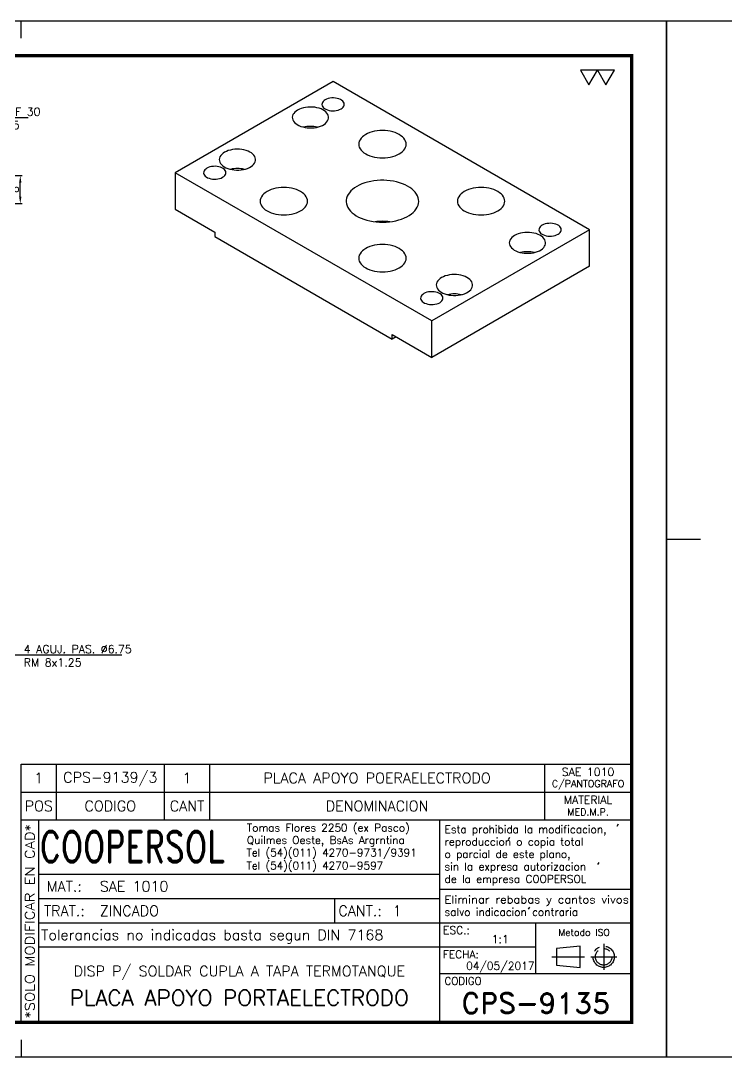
# Model space of a CAD drawing. Extents: x -13768 to 18086, y -10615 to 1188.
# Drawn here: x 2754.8 to 2957.1, y 891 to 1188 of the extents above; entities that cross this region are included whole.
import ezdxf
from ezdxf import colors
from ezdxf.entities.mleader import LeaderData, LeaderLine
from ezdxf.enums import TextEntityAlignment as Align
from ezdxf.math import Vec2, Vec3

# ---------------------------------------------------------------- set-up
doc = ezdxf.new("R2010")
doc.units = 0
doc.header["$LTSCALE"] = 7.5
doc.header["$MEASUREMENT"] = 0
doc.linetypes.add('CENTER', pattern=[2, 1.25, -0.25, 0.25, -0.25])
doc.layers.get('0').update_dxf_attribs({"linetype": 'CONTINUOUS'})
doc.layers.get('DEFPOINTS').update_dxf_attribs({"linetype": 'CONTINUOUS'})
for name, color, linetype in [('1', 1, 'CENTER'), ('CO', 3, 'CONTINUOUS'), ('FI', 1, 'CONTINUOUS')]:
    doc.layers.add(name, color=color, linetype=linetype)
doc.styles.add('ROMAND', font='ROMAND')
doc.styles.add('ROMANS', font='ROMANS.SHX')
doc.dimstyles.new('1', dxfattribs={"dimtxt": 2.3, "dimasz": 2, "dimexe": 0.5, "dimexo": 0.0625, "dimgap": 0.5, "dimtad": 1, "dimdec": 4, "dimdsep": 46, "dimtxsty": 'ROMANS', "dimcen": -2, "dimclrt": 7, "dimadec": 0, "dimazin": 0, "dimtfac": 0.869565, "dimtdec": 4, "dimtmove": 0, "dimatfit": 3, "dimfxl": 1, "dimtolj": 1, "dimarcsym": 0})

# ---------------------------------------------------------------- blocks, each defined once
blk = doc.blocks.new('A4G')
blk.add_line((0, 148.5), (9.75, 148.5))
blk.add_lwpolyline([(0, 297), (210, 297), (210, 0), (0, 0)], close=True)
at = {"const_width": 1}
blk.add_lwpolyline([(25, 287), (200, 287), (200, 10), (25, 10)], close=True, dxfattribs=at)
blk = doc.blocks.new('A3G')
for p, q in [((235, 292), (235, 297)), ((235, 5), (235, 0))]:
    blk.add_line(p, q)
blk.add_lwpolyline([(0, 297), (420, 297), (420, 0), (0, 0)], close=True)
at = {"const_width": 1}
blk.add_lwpolyline([(25, 287), (410, 287), (410, 10), (25, 10)], close=True, dxfattribs=at)
blk = doc.blocks.new('*D162')
at = {"layer": 'CO', "color": 0, "lineweight": -2}
for p, q in [((2739.66, 1143.62), (2755.2, 1143.62)), ((2754.7, 1137.62), (2754.7, 1141.62)), ((2747.71, 1135.62), (2755.2, 1135.62))]:
    blk.add_line(p, q, dxfattribs=at)
at = {"layer": 'CO', "color": 0}
for points in [[(2754.36, 1141.62), (2755.03, 1141.62), (2754.7, 1143.62)], [(2754.36, 1137.62), (2755.03, 1137.62), (2754.7, 1135.62)]]:
    blk.add_solid(points, dxfattribs=at)
at = {"layer": 'DEFPOINTS', "color": 0}
for p in [(2739.6, 1143.62), (2754.7, 1143.62), (2747.65, 1135.62)]:
    blk.add_point(p, dxfattribs=at)
at = {"layer": 'CO', "color": 7, "insert": (2753.05, 1139.62), "char_height": 2.3, "attachment_point": 5, "rotation": 90, "style": 'ROMANS'}
blk.add_mtext('\\A1;8', dxfattribs=at)
blk = doc.blocks.new('LISPIE')
blk.add_line((0, 0), (0, 8))
at = {"layer": 'FI', "color": 7}
for p, q in [((0, 8), (175, 8)), ((10, 8), (10, 0)), ((41, 8), (41, 0)), ((54, 8), (54, 0)), ((150, 8), (150, 0))]:
    blk.add_line(p, q, dxfattribs=at)
at = {"style": 'ROMANS'}
for tag, height, p in [('MATERIAL', 2.3, (162.5, 5.75)), ('POS', 3, (5, 4)), ('CODIGO', 3, (25.5, 4)), ('CANT', 3, (47.5, 4)), ('DENOMINACION', 3, (102, 4)), ('MED.M.P.', 2, (162.5, 2.25))]:
    blk.add_attdef(tag, text='', height=height, dxfattribs=at).set_placement(p, align=Align.MIDDLE)
blk = doc.blocks.new('COOPERSOLROT-02')
for p, q in [((0, 58), (175, 58)), ((0, 0), (0, 58)), ((5, 0), (5, 58)), ((120, 0), (120, 58)), ((175, 0), (175, 58)), ((5, 42.5), (120, 42.5)), ((120, 38.19), (175, 38.19)), ((5, 35.5), (120, 35.5)), ((89.89, 28.5), (89.89, 35.5)), ((5, 28.5), (175, 28.5)), ((147.5, 14), (147.5, 28.5)), ((147.5, 21.5), (5, 21.5)), ((120, 14), (175, 14)), ((0, 0), (175, 0))]:
    blk.add_line(p, q)
at = {"color": 1, "linetype": 'CENTER'}
blk.add_line((166.98, 22.51), (166.98, 15.06), dxfattribs=at)
for points in [[(152.09, 18.79), (161.93, 18.79)], [(163.26, 18.79), (170.71, 18.79)]]:
    blk.add_lwpolyline(points, dxfattribs=at)
at = {"layer": '1'}
for points in [[(170.85, 56.26), (171.21, 56.85)], [(139.66, 52.43), (140.02, 53.02)], [(165.28, 45.22), (165.64, 45.81)], [(145.46, 32.42), (145.82, 33.01)]]:
    blk.add_lwpolyline(points, dxfattribs=at)
blk.add_lwpolyline([(160.25, 18.79), (160.25, 21.83), (153.47, 21.16), (153.47, 16.41), (160.25, 15.74)], close=True, dxfattribs=at)
for radius in [3.05, 2.37]:
    blk.add_circle((166.98, 18.79), radius, dxfattribs=at)
at = {"style": 'ROMANS', "width": 0.996387}
blk.add_text('*SOLO MODIFICAR EN CAD*', height=2.7, rotation=90, dxfattribs=at).set_placement((3.77, 1.09), (3.77, 56.81), align=Align.FIT)
at = {"style": 'ROMAND', "width": 0.75}
blk.add_text('COOPERSOL', height=9, dxfattribs=at).set_placement((5.26, 45.85))
at = {"style": 'ROMANS'}
for s, p in [('MAT.:', (7.32, 37.47)), ('TRAT.:', (6.5, 30.47)), ('CANT.:', (90.89, 30.47)), ('Tolerancias no indicadas basta segun DIN 7168', (5.7, 23.56))]:
    blk.add_text(s, height=3, dxfattribs=at).set_placement(p)
for tag, height, style, p in [('CONJUNTO', 2.3, 'ROMANS', (62.5, 17.5)), ('SUBCONJUNTO', 3, 'ROMANS', (62.5, 11.5)), ('DENOMINACION', 4.5, 'ROMANS', (62.5, 4.75)), ('COD-PLA', 6, 'ROMAND', (147.5, 5.5))]:
    blk.add_attdef(tag, text='', height=height, dxfattribs=dict(style=style)).set_placement(p, align=Align.MIDDLE)
at = {"layer": '1', "style": 'ROMANS'}
for s, height, p in [('Tomas Flores 2250 (ex Pasco)', 2.2, (64.69, 54.68)), ('Esta prohibida la modificacion,', 2.2, (121.36, 54.23)), ('Quilmes Oeste, BsAs Argrntina', 2.2, (64.69, 51.12)), ('reproduccion o copia total', 2.2, (121.36, 50.67)), ('Tel (54)(011) 4270-9731/9391', 2.2, (64.55, 47.56)), ('o parcial de este plano,', 2.2, (121.36, 47.11)), ('Tel (54)(011) 4270-9597', 2.2, (64.55, 43.83)), ('sin la expresa autorizacion ', 2.2, (121.36, 43.55)), ('de la empresa COOPERSOL', 2.2, (121.36, 39.99)), ('salvo indicacion contraria', 2.2, (121.36, 30.54)), ('ESC.:', 2.25, (120.89, 25.29)), ('FECHA:', 2.25, (120.81, 18.36)), ('CODIGO', 2.16, (121.33, 10.78))]:
    blk.add_text(s, height=height, dxfattribs=at).set_placement(p)
at = {"layer": '1', "style": 'ROMANS', "width": 0.96139}
blk.add_text('Eliminar rebabas y cantos vivos', height=2.2, dxfattribs=at).set_placement((121.34, 34.1), (174.21, 34.1), align=Align.FIT)
at = {"layer": '1', "style": 'ROMANS'}
blk.add_text('Metodo ISO', height=1.948, dxfattribs=at).set_placement((161.34, 25.77), align=Align.MIDDLE)
for tag, p in [('MAT', (22.51, 37.47)), ('TRAT', (22.51, 30.47)), ('CANT', (106.49, 30.47))]:
    blk.add_attdef(tag, p, '', height=3, dxfattribs=at)
for tag, p in [('ESC', (137.33, 22.73)), ('FECHA', (137.33, 15.06))]:
    blk.add_attdef(tag, text='', height=2.25, dxfattribs=at).set_placement(p, align=Align.CENTER)

msp = doc.modelspace()

# ---------------------------------------------------------------- linework, layer by layer
at = {"layer": 'CO'}
for points in [[(2917.74912, 1169.60654), (2920.19327, 1173.83994), (2915.30497, 1173.83994)], [(2922.63743, 1169.60654), (2925.08158, 1173.83994), (2920.19327, 1173.83994)]]:
    msp.add_lwpolyline(points, close=True, dxfattribs=at)
at = {"layer": 'FI'}
for p, q in [((2844.40122, 1170.56497), (2799.14638, 1144.43991)), ((2917.94032, 1128.11175), (2844.40122, 1170.56497)), ((2872.68549, 1101.98669), (2799.14638, 1144.43991)), ((2799.14638, 1144.43991), (2799.14638, 1133.98819)), ((2799.14638, 1133.98819), (2810.46009, 1127.45693)), ((2810.46009, 1127.45693), (2810.46009, 1126.15046)), ((2810.46009, 1126.15046), (2861.37178, 1096.75977)), ((2917.94032, 1128.11175), (2872.68549, 1101.98669)), ((2917.94032, 1117.66003), (2917.94032, 1128.11175)), ((2917.94032, 1117.66003), (2872.68549, 1091.53497)), ((2872.68549, 1091.53497), (2872.68549, 1101.98669)), ((2861.37178, 1098.06623), (2872.68549, 1091.53497)), ((2861.37178, 1096.75977), (2861.37178, 1098.06623)), ((2862.50333, 1097.413), (2861.37178, 1096.75977))]:
    msp.add_line(p, q, dxfattribs=at)
at = {"layer": 'FI', "flags": 128}
for points in [[(2842.13847, 1165.33996), (2841.7969, 1165.10714), (2841.52636, 1164.84505), (2841.33425, 1164.56082), (2841.22579, 1164.26221), (2841.20395, 1163.95737), (2841.26932, 1163.65461), (2841.42012, 1163.36219), (2841.65224, 1163.08809), (2841.95935, 1162.83979), (2842.33306, 1162.62405), (2842.76318, 1162.44676), (2843.23799, 1162.31276), (2843.74453, 1162.2257), (2844.26898, 1162.18797), (2844.79703, 1162.20057), (2845.31429, 1162.26319), (2845.80664, 1162.37409), (2846.26066, 1162.53027), (2846.66396, 1162.72746), (2847.00553, 1162.96027), (2847.27607, 1163.22237), (2847.46818, 1163.5066), (2847.57664, 1163.80521), (2847.59848, 1164.11005), (2847.53311, 1164.41281), (2847.38231, 1164.70522), (2847.15019, 1164.97932), (2846.84308, 1165.22763), (2846.46937, 1165.44337), (2846.03925, 1165.62066), (2845.56444, 1165.75466), (2845.0579, 1165.84171), (2844.53346, 1165.87945), (2844.0054, 1165.86684), (2843.48814, 1165.80423), (2842.99579, 1165.69332), (2842.54177, 1165.53715), (2842.13847, 1165.33996)], [(2834.21888, 1162.40089), (2833.77887, 1162.11202), (2833.40646, 1161.79305), (2833.10776, 1161.4492), (2832.88769, 1161.08612), (2832.74985, 1160.70977), (2832.6965, 1160.32634), (2832.72853, 1159.94213), (2832.8454, 1159.56342), (2833.04521, 1159.19646), (2833.32466, 1158.84726), (2833.67917, 1158.52155), (2834.10291, 1158.22469), (2834.58894, 1157.96155), (2835.12927, 1157.73645), (2835.71502, 1157.55309), (2836.33658, 1157.41447), (2836.98374, 1157.32287), (2837.64588, 1157.2798), (2838.31213, 1157.28597), (2838.97154, 1157.34127), (2839.61328, 1157.44479), (2840.22683, 1157.59484), (2840.8021, 1157.78895), (2841.32965, 1158.02393), (2841.80082, 1158.29593), (2842.20786, 1158.60048), (2842.54411, 1158.93258), (2842.80403, 1159.28677), (2842.98335, 1159.65724), (2843.07914, 1160.03791), (2843.08982, 1160.42252), (2843.01522, 1160.80477), (2842.85655, 1161.17837), (2842.61643, 1161.53719), (2842.2988, 1161.87534), (2841.90887, 1162.18726), (2841.45305, 1162.46784), (2840.93881, 1162.71246), (2840.37462, 1162.91711), (2839.76972, 1163.07844), (2839.13405, 1163.19378), (2838.47805, 1163.26125), (2837.81249, 1163.27974), (2837.1483, 1163.24895), (2836.49638, 1163.16937), (2835.86744, 1163.04233), (2835.27181, 1162.86989), (2834.71926, 1162.6549), (2834.21888, 1162.40089)], [(2853.73502, 1155.37978), (2853.2269, 1155.05154), (2852.78563, 1154.69252), (2852.41676, 1154.30723), (2852.12494, 1153.90052), (2851.91384, 1153.47751), (2851.78611, 1153.04352), (2851.74335, 1152.60399), (2851.78611, 1152.16447), (2851.91384, 1151.73048), (2852.12494, 1151.30747), (2852.41676, 1150.90076), (2852.78563, 1150.51547), (2853.2269, 1150.15645), (2853.73502, 1149.82821), (2854.30362, 1149.53487), (2854.92553, 1149.28013), (2855.59294, 1149.06719), (2856.29745, 1148.89873), (2857.03021, 1148.77686), (2857.78199, 1148.70312), (2858.54335, 1148.67844), (2859.30471, 1148.70312), (2860.05649, 1148.77686), (2860.78925, 1148.89873), (2861.49376, 1149.06719), (2862.16117, 1149.28013), (2862.78308, 1149.53487), (2863.35168, 1149.82821), (2863.85981, 1150.15645), (2864.30108, 1150.51547), (2864.66994, 1150.90076), (2864.96176, 1151.30747), (2865.17286, 1151.73048), (2865.30059, 1152.16447), (2865.34335, 1152.60399), (2865.30059, 1153.04352), (2865.17286, 1153.47751), (2864.96176, 1153.90052), (2864.66994, 1154.30723), (2864.30108, 1154.69252), (2863.85981, 1155.05154), (2863.35168, 1155.37978), (2862.78308, 1155.67312), (2862.16117, 1155.92786), (2861.49376, 1156.1408), (2860.78925, 1156.30926), (2860.05649, 1156.43113), (2859.30471, 1156.50487), (2858.54335, 1156.52955), (2857.78199, 1156.50487), (2857.03021, 1156.43113), (2856.29745, 1156.30926), (2855.59294, 1156.1408), (2854.92553, 1155.92786), (2854.30362, 1155.67312), (2853.73502, 1155.37978)], [(2813.28852, 1150.31805), (2812.84851, 1150.02918), (2812.4761, 1149.71021), (2812.1774, 1149.36636), (2811.95733, 1149.00328), (2811.81948, 1148.62693), (2811.76614, 1148.2435), (2811.79817, 1147.85928), (2811.91504, 1147.48058), (2812.11485, 1147.11362), (2812.3943, 1146.76442), (2812.74881, 1146.43871), (2813.17255, 1146.14185), (2813.65858, 1145.87871), (2814.19891, 1145.65361), (2814.78466, 1145.47025), (2815.40622, 1145.33163), (2816.05338, 1145.24003), (2816.71552, 1145.19696), (2817.38177, 1145.20313), (2818.04118, 1145.25843), (2818.68292, 1145.36195), (2819.29647, 1145.512), (2819.87174, 1145.70611), (2820.39929, 1145.94109), (2820.87046, 1146.21309), (2821.2775, 1146.51764), (2821.61375, 1146.84973), (2821.87367, 1147.20393), (2822.05299, 1147.5744), (2822.14878, 1147.95507), (2822.15946, 1148.33968), (2822.08486, 1148.72193), (2821.92619, 1149.09553), (2821.68607, 1149.45435), (2821.36844, 1149.7925), (2820.97851, 1150.10442), (2820.52269, 1150.385), (2820.00845, 1150.62962), (2819.44426, 1150.83427), (2818.83936, 1150.9956), (2818.20369, 1151.11094), (2817.54769, 1151.17841), (2816.88213, 1151.1969), (2816.21794, 1151.16611), (2815.56602, 1151.08653), (2814.93708, 1150.95949), (2814.34145, 1150.78705), (2813.7889, 1150.57206), (2813.28852, 1150.31805)], [(2808.19735, 1145.74617), (2807.85577, 1145.51335), (2807.58524, 1145.25125), (2807.39312, 1144.96702), (2807.28466, 1144.66841), (2807.26282, 1144.36357), (2807.3282, 1144.06081), (2807.479, 1143.7684), (2807.71112, 1143.4943), (2808.01822, 1143.24599), (2808.39193, 1143.03025), (2808.82206, 1142.85297), (2809.29686, 1142.71897), (2809.8034, 1142.63191), (2810.32785, 1142.59417), (2810.85591, 1142.60678), (2811.37317, 1142.66939), (2811.86552, 1142.7803), (2812.31954, 1142.93647), (2812.72283, 1143.13366), (2813.06441, 1143.36648), (2813.33494, 1143.62858), (2813.52706, 1143.91281), (2813.63552, 1144.21141), (2813.65736, 1144.51625), (2813.59198, 1144.81901), (2813.44118, 1145.11143), (2813.20906, 1145.38553), (2812.90196, 1145.63384), (2812.52825, 1145.84957), (2812.09812, 1146.02686), (2811.62332, 1146.16086), (2811.11678, 1146.24792), (2810.59233, 1146.28566), (2810.06427, 1146.27305), (2809.54701, 1146.21044), (2809.05466, 1146.09953), (2808.60064, 1145.94335), (2808.19735, 1145.74617)], [(2851.18944, 1140.52115), (2850.55118, 1140.11752), (2849.97915, 1139.68205), (2849.47808, 1139.21835), (2849.05213, 1138.73027), (2848.70483, 1138.22186), (2848.43905, 1137.69732), (2848.257, 1137.161), (2848.16019, 1136.61734), (2848.14941, 1136.07086), (2848.22477, 1135.52607), (2848.38562, 1134.9875), (2848.63065, 1134.4596), (2848.95781, 1133.94675), (2849.3644, 1133.4532), (2849.84706, 1132.98304), (2850.40177, 1132.54017), (2851.02395, 1132.12825), (2851.70843, 1131.7507), (2852.44955, 1131.41064), (2853.24117, 1131.1109), (2854.07672, 1130.85396), (2854.94929, 1130.64194), (2855.85163, 1130.47661), (2856.77628, 1130.35934), (2857.71558, 1130.29109), (2858.66173, 1130.27243), (2859.6069, 1130.30352), (2860.54326, 1130.38409), (2861.46304, 1130.51349), (2862.35863, 1130.69063), (2863.22261, 1130.91406), (2864.04782, 1131.18191), (2864.82741, 1131.49198), (2865.55493, 1131.84169), (2866.22435, 1132.22813), (2866.83012, 1132.64812), (2867.36723, 1133.09817), (2867.83122, 1133.57455), (2868.21825, 1134.07332), (2868.5251, 1134.59033), (2868.74925, 1135.12131), (2868.88883, 1135.66186), (2868.94268, 1136.2075), (2868.91036, 1136.7537), (2868.79213, 1137.29594), (2868.58898, 1137.82973), (2868.30259, 1138.35064), (2867.93533, 1138.85436), (2867.49024, 1139.33672), (2866.97102, 1139.79371), (2866.38197, 1140.22155), (2865.72796, 1140.61669), (2865.01441, 1140.97587), (2864.24725, 1141.2961), (2863.43282, 1141.57473), (2862.57788, 1141.80945), (2861.6895, 1141.99832), (2860.77506, 1142.13977), (2859.84212, 1142.23262), (2858.89842, 1142.27612), (2857.95178, 1142.2699), (2857.01004, 1142.21401), (2856.081, 1142.10892), (2855.17237, 1141.95549), (2854.29167, 1141.755), (2853.4462, 1141.5091), (2852.64297, 1141.21984), (2851.88864, 1140.88961), (2851.18944, 1140.52115)], [(2825.45075, 1139.05162), (2824.94263, 1138.72338), (2824.50136, 1138.36435), (2824.13249, 1137.97907), (2823.84067, 1137.57236), (2823.62957, 1137.14935), (2823.50184, 1136.71536), (2823.45908, 1136.27583), (2823.50184, 1135.83631), (2823.62957, 1135.40231), (2823.84067, 1134.9793), (2824.13249, 1134.5726), (2824.50136, 1134.18731), (2824.94263, 1133.82829), (2825.45075, 1133.50004), (2826.01935, 1133.20671), (2826.64126, 1132.95197), (2827.30867, 1132.73903), (2828.01318, 1132.57056), (2828.74594, 1132.4487), (2829.49772, 1132.37496), (2830.25908, 1132.35028), (2831.02044, 1132.37496), (2831.77222, 1132.4487), (2832.50498, 1132.57056), (2833.20949, 1132.73903), (2833.8769, 1132.95197), (2834.49881, 1133.20671), (2835.06741, 1133.50004), (2835.57553, 1133.82829), (2836.0168, 1134.18731), (2836.38567, 1134.5726), (2836.67749, 1134.9793), (2836.88859, 1135.40231), (2837.01632, 1135.83631), (2837.05908, 1136.27583), (2837.01632, 1136.71536), (2836.88859, 1137.14935), (2836.67749, 1137.57236), (2836.38567, 1137.97907), (2836.0168, 1138.36435), (2835.57553, 1138.72338), (2835.06741, 1139.05162), (2834.49881, 1139.34496), (2833.8769, 1139.5997), (2833.20949, 1139.81264), (2832.50498, 1139.9811), (2831.77222, 1140.10297), (2831.02044, 1140.17671), (2830.25908, 1140.20139), (2829.49772, 1140.17671), (2828.74594, 1140.10297), (2828.01318, 1139.9811), (2827.30867, 1139.81264), (2826.64126, 1139.5997), (2826.01935, 1139.34496), (2825.45075, 1139.05162)], [(2882.0193, 1139.05162), (2881.51117, 1138.72338), (2881.0699, 1138.36435), (2880.70103, 1137.97907), (2880.40922, 1137.57236), (2880.19811, 1137.14935), (2880.07038, 1136.71536), (2880.02762, 1136.27583), (2880.07038, 1135.83631), (2880.19811, 1135.40231), (2880.40922, 1134.9793), (2880.70103, 1134.5726), (2881.0699, 1134.18731), (2881.51117, 1133.82829), (2882.0193, 1133.50004), (2882.58789, 1133.20671), (2883.2098, 1132.95197), (2883.87721, 1132.73903), (2884.58172, 1132.57056), (2885.31448, 1132.4487), (2886.06626, 1132.37496), (2886.82762, 1132.35028), (2887.58898, 1132.37496), (2888.34076, 1132.4487), (2889.07352, 1132.57056), (2889.77803, 1132.73903), (2890.44544, 1132.95197), (2891.06735, 1133.20671), (2891.63595, 1133.50004), (2892.14408, 1133.82829), (2892.58535, 1134.18731), (2892.95421, 1134.5726), (2893.24603, 1134.9793), (2893.45713, 1135.40231), (2893.58487, 1135.83631), (2893.62762, 1136.27583), (2893.58487, 1136.71536), (2893.45713, 1137.14935), (2893.24603, 1137.57236), (2892.95421, 1137.97907), (2892.58535, 1138.36435), (2892.14408, 1138.72338), (2891.63595, 1139.05162), (2891.06735, 1139.34496), (2890.44544, 1139.5997), (2889.77803, 1139.81264), (2889.07352, 1139.9811), (2888.34076, 1140.10297), (2887.58898, 1140.17671), (2886.82762, 1140.20139), (2886.06626, 1140.17671), (2885.31448, 1140.10297), (2884.58172, 1139.9811), (2883.87721, 1139.81264), (2883.2098, 1139.5997), (2882.58789, 1139.34496), (2882.0193, 1139.05162)], [(2904.36387, 1129.418), (2904.0223, 1129.18519), (2903.75176, 1128.92309), (2903.55964, 1128.63886), (2903.45119, 1128.34025), (2903.42935, 1128.03541), (2903.49472, 1127.73265), (2903.64552, 1127.44024), (2903.87764, 1127.16614), (2904.18474, 1126.91783), (2904.55845, 1126.70209), (2904.98858, 1126.5248), (2905.46339, 1126.3908), (2905.96992, 1126.30375), (2906.49437, 1126.26601), (2907.02243, 1126.27862), (2907.53969, 1126.34123), (2908.03204, 1126.45213), (2908.48606, 1126.60831), (2908.88935, 1126.8055), (2909.23093, 1127.03832), (2909.50146, 1127.30041), (2909.69358, 1127.58464), (2909.80204, 1127.88325), (2909.82388, 1128.18809), (2909.75851, 1128.49085), (2909.6077, 1128.78327), (2909.37558, 1129.05737), (2909.06848, 1129.30567), (2908.69477, 1129.52141), (2908.26464, 1129.6987), (2907.78984, 1129.8327), (2907.2833, 1129.91976), (2906.75885, 1129.95749), (2906.2308, 1129.94489), (2905.71354, 1129.88227), (2905.22118, 1129.77137), (2904.76717, 1129.61519), (2904.36387, 1129.418)], [(2896.44427, 1126.47893), (2896.00426, 1126.19007), (2895.63185, 1125.87109), (2895.33316, 1125.52724), (2895.11308, 1125.16416), (2894.97524, 1124.78782), (2894.9219, 1124.40439), (2894.95393, 1124.02017), (2895.0708, 1123.64147), (2895.27061, 1123.2745), (2895.55006, 1122.9253), (2895.90456, 1122.5996), (2896.32831, 1122.30274), (2896.81434, 1122.0396), (2897.35466, 1121.8145), (2897.94042, 1121.63113), (2898.56198, 1121.49251), (2899.20914, 1121.40092), (2899.87128, 1121.35785), (2900.53753, 1121.36401), (2901.19693, 1121.41931), (2901.83868, 1121.52283), (2902.45223, 1121.67288), (2903.0275, 1121.86699), (2903.55505, 1122.10197), (2904.02621, 1122.37397), (2904.43326, 1122.67852), (2904.7695, 1123.01062), (2905.02942, 1123.36481), (2905.20875, 1123.73528), (2905.30454, 1124.11595), (2905.31522, 1124.50057), (2905.24061, 1124.88281), (2905.08195, 1125.25641), (2904.84183, 1125.61523), (2904.5242, 1125.95338), (2904.13427, 1126.2653), (2903.67844, 1126.54588), (2903.16421, 1126.7905), (2902.60001, 1126.99516), (2901.99511, 1127.15648), (2901.35945, 1127.27182), (2900.70344, 1127.33929), (2900.03788, 1127.35778), (2899.37369, 1127.32699), (2898.72178, 1127.24742), (2898.09284, 1127.12037), (2897.49721, 1126.94794), (2896.94466, 1126.73295), (2896.44427, 1126.47893)], [(2853.73502, 1122.72346), (2853.2269, 1122.39521), (2852.78563, 1122.03619), (2852.41676, 1121.65091), (2852.12494, 1121.2442), (2851.91384, 1120.82119), (2851.78611, 1120.38719), (2851.74335, 1119.94767), (2851.78611, 1119.50815), (2851.91384, 1119.07415), (2852.12494, 1118.65114), (2852.41676, 1118.24443), (2852.78563, 1117.85915), (2853.2269, 1117.50013), (2853.73502, 1117.17188), (2854.30362, 1116.87855), (2854.92553, 1116.62381), (2855.59294, 1116.41087), (2856.29745, 1116.2424), (2857.03021, 1116.12054), (2857.78199, 1116.0468), (2858.54335, 1116.02211), (2859.30471, 1116.0468), (2860.05649, 1116.12054), (2860.78925, 1116.2424), (2861.49376, 1116.41087), (2862.16117, 1116.62381), (2862.78308, 1116.87855), (2863.35168, 1117.17188), (2863.85981, 1117.50013), (2864.30108, 1117.85915), (2864.66994, 1118.24443), (2864.96176, 1118.65114), (2865.17286, 1119.07415), (2865.30059, 1119.50815), (2865.34335, 1119.94767), (2865.30059, 1120.38719), (2865.17286, 1120.82119), (2864.96176, 1121.2442), (2864.66994, 1121.65091), (2864.30108, 1122.03619), (2863.85981, 1122.39521), (2863.35168, 1122.72346), (2862.78308, 1123.01679), (2862.16117, 1123.27153), (2861.49376, 1123.48447), (2860.78925, 1123.65294), (2860.05649, 1123.7748), (2859.30471, 1123.84854), (2858.54335, 1123.87323), (2857.78199, 1123.84854), (2857.03021, 1123.7748), (2856.29745, 1123.65294), (2855.59294, 1123.48447), (2854.92553, 1123.27153), (2854.30362, 1123.01679), (2853.73502, 1122.72346)], [(2875.51391, 1114.39609), (2875.0739, 1114.10723), (2874.70149, 1113.78825), (2874.4028, 1113.4444), (2874.18272, 1113.08132), (2874.04488, 1112.70498), (2873.99154, 1112.32155), (2874.02357, 1111.93733), (2874.14044, 1111.55863), (2874.34024, 1111.19166), (2874.61969, 1110.84246), (2874.9742, 1110.51676), (2875.39795, 1110.2199), (2875.88398, 1109.95676), (2876.4243, 1109.73166), (2877.01005, 1109.54829), (2877.63162, 1109.40967), (2878.27878, 1109.31808), (2878.94092, 1109.27501), (2879.60716, 1109.28117), (2880.26657, 1109.33647), (2880.90832, 1109.43999), (2881.52187, 1109.59004), (2882.09714, 1109.78415), (2882.62469, 1110.01913), (2883.09585, 1110.29113), (2883.5029, 1110.59568), (2883.83914, 1110.92778), (2884.09906, 1111.28197), (2884.27839, 1111.65244), (2884.37418, 1112.03311), (2884.38486, 1112.41773), (2884.31025, 1112.79997), (2884.15159, 1113.17357), (2883.91147, 1113.53239), (2883.59383, 1113.87054), (2883.20391, 1114.18246), (2882.74808, 1114.46304), (2882.23385, 1114.70766), (2881.66965, 1114.91232), (2881.06475, 1115.07364), (2880.42908, 1115.18898), (2879.77308, 1115.25645), (2879.10752, 1115.27494), (2878.44333, 1115.24415), (2877.79142, 1115.16458), (2877.16248, 1115.03753), (2876.56685, 1114.8651), (2876.0143, 1114.65011), (2875.51391, 1114.39609)], [(2870.42274, 1109.82421), (2870.08117, 1109.59139), (2869.81064, 1109.32929), (2869.61852, 1109.04506), (2869.51006, 1108.74646), (2869.48822, 1108.44162), (2869.55359, 1108.13886), (2869.7044, 1107.84644), (2869.93651, 1107.57234), (2870.24362, 1107.32403), (2870.61733, 1107.1083), (2871.04745, 1106.93101), (2871.52226, 1106.79701), (2872.0288, 1106.70995), (2872.55325, 1106.67221), (2873.0813, 1106.68482), (2873.59856, 1106.74743), (2874.09092, 1106.85834), (2874.54493, 1107.01452), (2874.94823, 1107.2117), (2875.2898, 1107.44452), (2875.56034, 1107.70662), (2875.75245, 1107.99085), (2875.86091, 1108.28946), (2875.88275, 1108.5943), (2875.81738, 1108.89706), (2875.66658, 1109.18947), (2875.43446, 1109.46357), (2875.12736, 1109.71188), (2874.75364, 1109.92762), (2874.32352, 1110.1049), (2873.84871, 1110.2389), (2873.34218, 1110.32596), (2872.81773, 1110.3637), (2872.28967, 1110.35109), (2871.77241, 1110.28848), (2871.28006, 1110.17757), (2870.82604, 1110.0214), (2870.42274, 1109.82421)]]:
    msp.add_lwpolyline(points, dxfattribs=at)
at = {"layer": 'FI'}
for centre, radius, start, end in [((2837.89583, 1149.01159), 8.71776, 76.8857799, 103.1142201), ((2816.96547, 1136.92875), 8.71776, 76.8857799, 103.1142201), ((2858.54335, 1112.67169), 17.85004, 83.2158126, 96.7841874), ((2900.12123, 1113.08963), 8.71776, 76.8857799, 103.1142201), ((2879.19087, 1101.00679), 8.71776, 76.8857799, 103.1142201)]:
    msp.add_arc(centre, radius, start, end, dxfattribs=at)

# ---------------------------------------------------------------- block references
for name, p in [('A3G', (2520, 891)), ('A4G', (2940, 891))]:
    msp.add_blockref(name, p)
for p, values in [((2755, 967), {'POS': '1', 'DENOMINACION': 'PLACA APOYO POERAELECTRODO', 'CANT': '1', 'CODIGO': 'CPS-9139/3', 'MED.M.P.': 'C/PANTOGRAFO', 'MATERIAL': 'SAE 1010'}), ((2755, 959), {'POS': 'POS', 'DENOMINACION': 'DENOMINACION', 'CANT': 'CANT', 'CODIGO': 'CODIGO', 'MED.M.P.': 'MED.M.P.', 'MATERIAL': 'MATERIAL'})]:
    msp.add_blockref('LISPIE', p).add_auto_attribs(values)
ref = msp.add_blockref('COOPERSOLROT-02', (2755, 901))
ref.add_attrib('COD-PLA', 'CPS-9135', dxfattribs={"height": 6, "style": 'ROMAND'}).set_placement((2902.5, 906.5), align=Align.MIDDLE)
ref.add_attrib('FECHA', '04/05/2017', dxfattribs={"layer": '1', "height": 2.25, "style": 'ROMANS'}).set_placement((2892.33468, 916.061), align=Align.CENTER)
ref.add_attrib('MAT', 'SAE 1010', (2777.50529, 938.46815), dxfattribs={"layer": '1', "height": 3, "style": 'ROMANS'})
ref.add_attrib('TRAT', 'ZINCADO', (2777.50529, 931.46815), dxfattribs={"layer": '1', "height": 3, "style": 'ROMANS'})
ref.add_attrib('ESC', '1:1', dxfattribs={"layer": '1', "height": 2.25, "style": 'ROMANS'}).set_placement((2892.33468, 923.72855), align=Align.CENTER)
ref.add_attrib('CANT', '1', (2861.49059, 931.46815), dxfattribs={"layer": '1', "height": 3, "style": 'ROMANS'})
ref.add_attrib('DENOMINACION', 'PLACA APOYO PORTAELECTRODO', dxfattribs={"height": 4.5, "style": 'ROMANS'}).set_placement((2817.5, 908.03781), align=Align.MIDDLE)
ref.add_attrib('SUBCONJUNTO', 'DISP P/ SOLDAR CUPLA A TAPA TERMOTANQUE', dxfattribs={"height": 3, "style": 'ROMANS'}).set_placement((2817.5, 915.47785), align=Align.MIDDLE)

# ---------------------------------------------------------------- dimensions: what is measured, and where the dimension line sits
at = {"layer": 'CO'}
dim = msp.add_linear_dim(base=(2754.6954, 1143.62227), p1=(2747.64586, 1135.62227), p2=(2739.59815, 1143.62227), angle=90, dimstyle='1', dxfattribs=at)
dim.commit()
dim.dimension.update_dxf_attribs({"geometry": '*D162', "text_midpoint": (2753.0454, 1139.62227)})

# ---------------------------------------------------------------- leaders
ml = msp.add_multileader_mtext('Standard', dxfattribs=at)
ml.set_content('2 AGUJ. %%C5 PROF 30\\PRM 6x1 PROF 25', color=7, style='ROMANS')
ml.set_leader_properties(color=256, linetype='ByLayer', lineweight=-1)
ml.build(insert=Vec2(0, 0))
ml.multileader.update_dxf_attribs({"text_left_attachment_type": 6, "text_right_attachment_type": 5, "dogleg_length": 4, "arrow_head_size": 2.3})
ctx = ml.context
ctx.base_point, ctx.char_height, ctx.arrow_head_size, ctx.landing_gap_size, ctx.plane_origin = Vec3(2726.66846, 1160.31116), 2.3, 2.3, 1, Vec3(2712.59815, 1135.62227)
ctx.left_attachment, ctx.right_attachment = 6, 5
notes = []
notes.append((ctx, [(0, (1, 1, 0), (2722.66846, 1160.31116), (1, 0), 4, [(0, [(2712.59815, 1135.62227)], 0, [])])]))
ctx.mtext.insert, ctx.mtext.flow_direction = Vec3(2727.66846, 1163.07116), 5
ml = msp.add_multileader_mtext('Standard', dxfattribs=at)
ml.set_content('4 AGUJ. PAS. %%C6.75\\PRM 8x1.25', color=7, style='ROMANS')
ml.set_leader_properties(color=256, linetype='ByLayer', lineweight=-1)
ml.build(insert=Vec2(0, 0))
ml.multileader.update_dxf_attribs({"text_left_attachment_type": 6, "text_right_attachment_type": 5, "dogleg_length": 4, "arrow_head_size": 2.3})
ctx = ml.context
ctx.base_point, ctx.char_height, ctx.arrow_head_size, ctx.landing_gap_size, ctx.plane_origin = Vec3(2754.69827, 1006.35287), 2.3, 2.3, 1, Vec3(2729.59815, 1021.93018)
ctx.left_attachment, ctx.right_attachment = 6, 5
notes.append((ctx, [(0, (1, 1, 0), (2750.69827, 1006.35287), (1, 0), 4, [(0, [(2729.59815, 1021.93018)], 0, [])])]))
ctx.mtext.insert, ctx.mtext.flow_direction = Vec3(2755.69827, 1009.11287), 5
for ctx, leaders in notes:
    for number, flags, end, landing, length, lines in leaders:
        leader = LeaderData()
        leader.index, (leader.has_last_leader_line, leader.has_dogleg_vector, leader.attachment_direction) = number, flags
        leader.last_leader_point, leader.dogleg_vector, leader.dogleg_length = Vec3(end), Vec3(landing), length
        for number, points, colour, breaks in lines:
            line = LeaderLine()
            line.index, line.vertices, line.color, line.breaks = number, Vec3.list(points), colors.encode_raw_color(colour), breaks
            leader.lines.append(line)
        ctx.leaders.append(leader)

doc.saveas('drawing.dxf')
